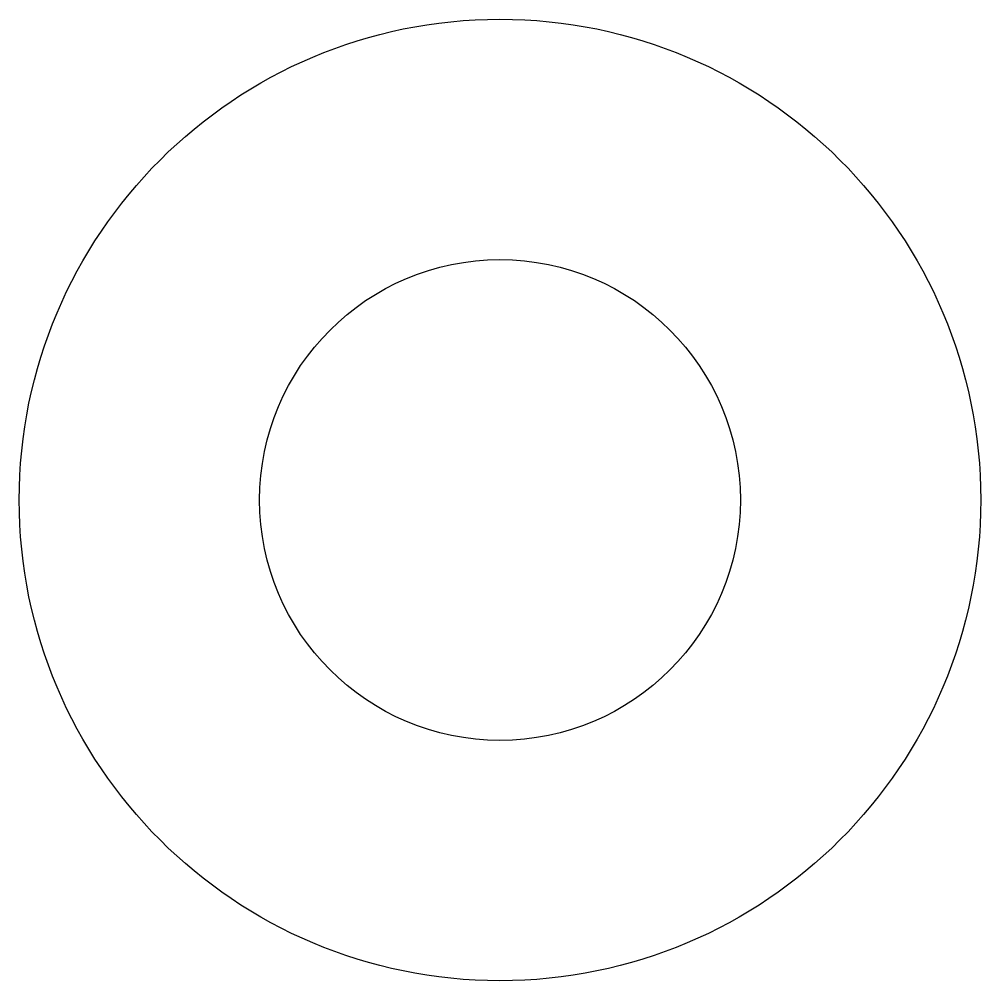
# Model space of a CAD drawing. Extents: x 6.8 to 12.8, y 50.02 to 56.02.
import ezdxf

# ---------------------------------------------------------------- set-up
doc = ezdxf.new("R2010")
doc.units = 0
doc.header["$MEASUREMENT"] = 0
doc.layers.add('2D', color=7, linetype='CONTINUOUS')

# ---------------------------------------------------------------- blocks, each defined once
blk = doc.blocks.new('SHAPE2DVIEW010')
at = {"layer": '2D', "color": 1}
for radius in [3, 1.5]:
    blk.add_circle((9.7982, 53.0237), radius, dxfattribs=at)

msp = doc.modelspace()

# ---------------------------------------------------------------- block references
at = {"layer": '2D', "color": 1}
msp.add_blockref('SHAPE2DVIEW010', (0, 0), dxfattribs=at)

doc.saveas('drawing.dxf')
